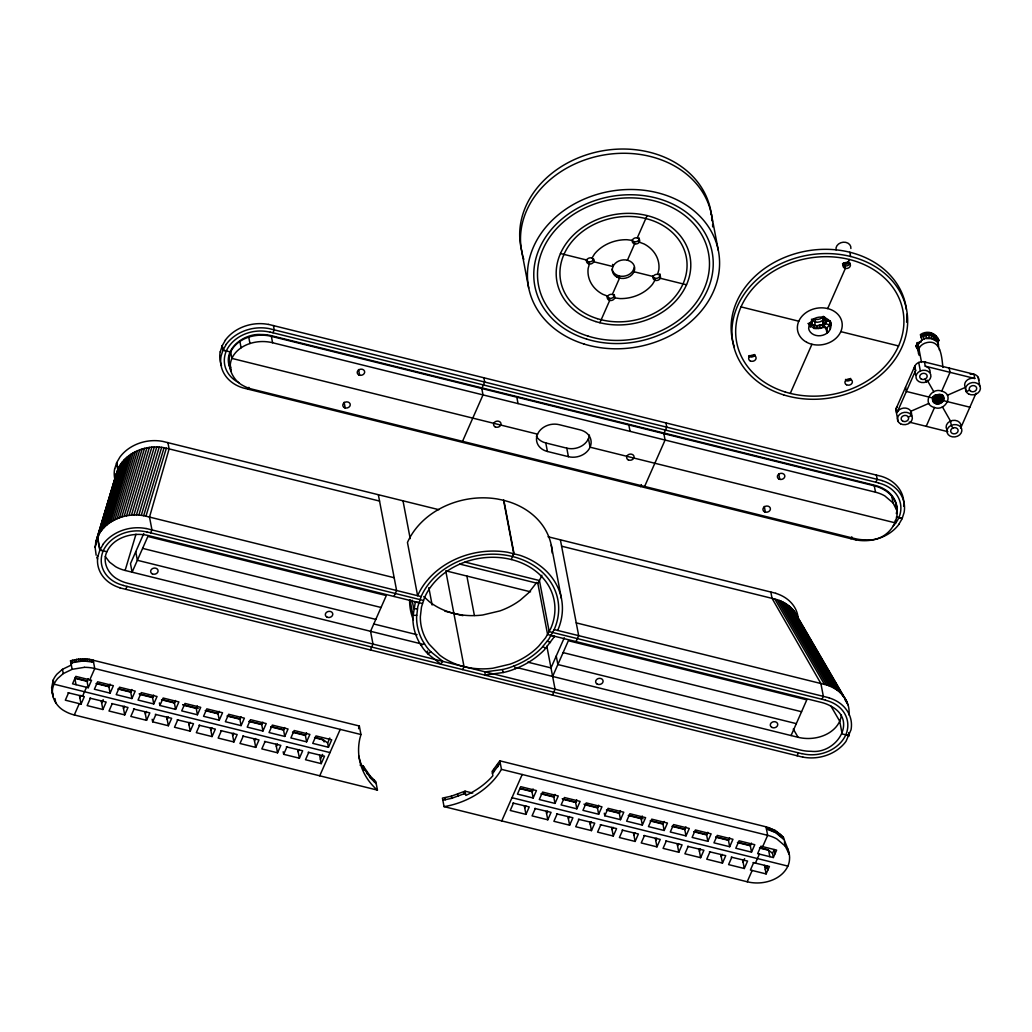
<?xml version="1.0" encoding="UTF-8"?>
<svg xmlns="http://www.w3.org/2000/svg" width="1032" height="1032" viewBox="0 0 1032 1032"><rect width="100%" height="100%" fill="white"/><g stroke="black" fill="none" stroke-linecap="round" stroke-linejoin="round"><path stroke-width="1.5" d="M410.543 602.585L410.594 601.604M96.144 555.216L95.112 547.231L96.053 541.103L117.932 469.005C126.188 451.461 148.156 443.708 166.345 448.211L379.544 501.062M848.91 714.918C850.845 700.096 838.268 687.299 824.452 684.397L576.243 622.864M938.694 347.023L937.637 341.721L938.862 340.65C936.592 334.549 928.994 332.407 923.356 335.013L923.833 339.36M920.596 335.671L923.214 334.278M926.052 334.162L926.401 338.56L931.69 338.651L936.024 340.947L935.431 337.851L936.205 336.677A10.346 8.45 -10.8 0 0 920.389 334.6L922.079 340.367M896.318 513.575C899.066 503.668 892.628 493.554 884.011 488.962A36.881 30.134 -10.8 0 0 874.556 485.221L271.622 335.748A36.881 30.134 -10.8 0 0 261.057 334.523C243.268 333.065 220.719 350.661 230.781 369.443M114.733 468.799L116.719 462.62L119.867 457.163A37.913 30.986 -10.8 0 1 162.811 441.412L438.91 509.692M116.719 462.62L117.932 469.005L95.718 543.683M98.001 555.938L99.988 549.772L103.136 544.316M220.28 351.822L222.254 345.643L225.402 340.199M358.581 728.695L359.33 725.999L89.062 659.229L78.6 659.061L70.511 660.79L72.137 669.317L63.262 673.599L57.753 678.437A26.548 21.698 -10.8 0 0 54.064 684.19C49.175 694.42 55.547 706.443 65.055 711.293A36.146 29.541 -10.8 0 0 74.304 714.957L377.441 790.112L375.816 781.585L370.191 776.051L363.174 765.912L360.091 765.151M359.33 725.999L360.955 734.526L359.846 738.564A75.968 62.075 -10.8 0 0 375.777 788.68L377.441 790.112M415.38 601.759L412.865 617.123A75.22 61.468 -10.8 0 0 419.572 642.884L421.056 645.219A56.154 45.885 -10.8 0 0 427.906 653.875L440.587 663.976L442.896 661.409L430.886 651.824A53.329 43.576 -10.8 0 1 424.397 643.607L422.978 641.401A71.453 58.398 -10.8 0 1 416.606 616.917L417.805 606.648L421.12 596.586A71.453 58.398 -10.8 0 1 512.569 556.532L514.026 553.591L503.874 500.352L497.527 499.024A75.22 61.468 -10.8 0 0 407.459 542.471L417.612 595.709A75.22 61.468 -10.8 0 1 507.68 552.262L519.883 555.293A75.22 61.468 -10.8 0 1 557.667 630.436M657.59 274.357L658.842 269.791A35.733 29.193 -10.8 0 0 644.136 243.978L639.234 242.12L638.821 239.992M830.941 324.203A11.365 9.288 -10.8 0 0 812.623 319.662L809.217 323.803L808.662 328.653A11.365 9.288 -10.8 0 0 826.98 333.194C830.799 330.562 831.869 325.596 830.399 321.365M943.648 398.223C942.01 391.696 930.064 395.179 933.005 401.564C936.759 407.343 946.834 401.758 943.093 395.385M95.563 543.167L116.435 473.12M95.112 547.231L96.466 542.703M98.285 536.653L101.459 526.075M102.361 523.056L104.632 515.51M105.535 512.478L107.792 504.932M109.611 498.882L110.966 494.354M422.436 603.514L148.544 535.608A36.881 30.134 -10.8 0 0 137.966 534.395C125.723 534.499 112.294 540.058 106.889 551.694L99.807 550.159L97.369 537.388L99.433 533.415L119.828 465.432M99.433 533.415L100.697 531.545L121.079 463.562M100.697 531.545L102.065 529.777L122.447 461.781M102.065 529.777L103.561 528.074L123.943 460.091M103.561 528.074L105.174 526.449L125.569 458.466M105.174 526.449L106.915 524.914L127.31 456.931M106.915 524.914L108.773 523.469L129.168 455.486M108.773 523.469L110.734 522.115L131.116 454.132M110.734 522.115L112.785 520.876L133.167 452.88M112.785 520.876L114.913 519.728L135.308 451.745M114.913 519.728L117.132 518.709L137.514 450.713M117.132 518.709L119.415 517.793L139.797 449.81M119.415 517.793L121.75 517.006L142.132 449.023M121.75 517.006L124.137 516.335L144.519 448.352M124.137 516.335L126.549 515.794L146.944 447.811M126.549 515.794L129 515.394L149.395 447.411M129 515.394L131.464 515.11L151.859 447.127M131.464 515.11L133.941 514.968L154.323 446.985M133.941 514.968L136.405 514.955L156.787 446.959M136.405 514.955L138.856 515.071L159.238 447.088M138.856 515.071L141.281 515.316L161.663 447.333M421.817 644.007L125.117 570.451L135.979 534.189M141.281 515.316L143.667 515.703L164.062 447.72M143.667 515.703L145.951 516.193L166.345 448.211M928.877 333.917L929.084 338.315M71.337 665.021L62.475 669.304L56.953 674.154A26.548 21.698 -10.8 0 0 53.277 679.907L51.6 687.764L53.032 696.806M106.889 551.694C101.871 562.169 108.36 574.502 118.087 579.481A36.881 30.134 -10.8 0 0 127.555 583.222L800.51 750.058A36.881 30.134 -10.8 0 0 811.075 751.283C836.268 754.353 858.482 720.491 830.953 706.185A36.881 30.134 -10.8 0 0 821.498 702.444L547.605 634.538L537.853 583.428L540.91 577.585A67.699 55.315 -10.8 0 0 541.89 575.237M230.678 352.002C226.292 363.986 231.233 379.479 242.868 385.504A36.146 29.541 -10.8 0 0 252.118 389.154L855.038 538.627A36.146 29.541 -10.8 0 0 865.371 539.826C894.37 542.961 910.366 504.532 883.534 489.465A36.146 29.541 -10.8 0 0 874.285 485.814L271.364 336.342A36.146 29.541 -10.8 0 0 261.031 335.155C251.215 335.271 240.998 338.754 234.367 346.262A26.548 21.698 -10.8 0 0 230.678 352.002L231.89 358.401L537.556 434.175A16.925 13.829 -10.8 0 1 559.215 424.681L580.216 429.892A16.925 13.829 -10.8 0 1 590.072 447.191L895.737 522.966L895.247 520.412M898.975 524.127L902.123 518.683L904.097 512.504A37.913 30.986 -10.8 0 0 882.141 480.654M511.253 559.512A67.699 55.315 -10.8 0 1 550.662 628.694L545.606 637.763L538.781 646.084A67.699 55.315 -10.8 0 1 510.066 664.157L492.87 668.233A67.699 55.315 -10.8 0 1 439.606 655.023L429.041 644.071A67.699 55.315 -10.8 0 1 420.347 616.71L421.482 606.997L424.616 597.451A67.699 55.315 -10.8 0 1 511.253 559.512L513.73 553.526L503.564 500.275M810.365 327.183L811.32 324.383L816.789 325.751L822.556 324.59L823.678 327.428L818.015 328.679M68.602 692.743L65.326 700.186L81.051 704.082L84.327 696.639L67.983 692.73M143.758 533.557L130.484 563.665L132.109 572.192L147.86 536.472L386.303 595.58L370.553 631.3L372.991 644.071L370.372 650.031M125.711 589.375L127.026 586.395M150.633 532.835L151.949 529.855L149.511 517.084L169.119 448.894L167.894 442.509M79.825 697.697L80.844 695.387M88.262 687.712L91.538 680.282L75.813 676.373L72.537 683.816L88.262 687.712L87.049 681.326L88.21 678.682M74.304 714.957L79.283 703.643M82.56 696.213L86.495 687.273M89.784 679.843L94.763 668.53L93.125 660.016M90.429 698.161L87.152 705.604L102.877 709.5L106.167 702.057L89.823 698.148M101.665 703.114L103.2 699.632M110.102 693.13L113.378 685.687L97.653 681.791L94.376 689.234L110.102 693.13L108.876 686.744L110.05 684.1M248.015 389.322L248.88 387.335M272.938 332.768L274.241 329.801L273.428 325.531M112.269 703.566L108.992 711.009L124.717 714.905L127.994 707.475L111.65 703.553M123.505 708.52L124.524 706.211M131.928 698.548L135.218 691.105L119.48 687.209L116.203 694.639L131.928 698.548L130.716 692.149L131.877 689.505M134.108 708.984L130.819 716.427L146.557 720.323L149.834 712.88L133.489 708.971M145.331 713.938L146.428 711.448M153.768 703.953L157.045 696.51L141.32 692.614L138.043 700.057L153.768 703.953L152.543 697.567L153.639 695.091M155.329 714.376L171.66 718.298L168.384 725.741L152.659 721.832L155.935 714.402M159.87 705.475L163.159 698.032L178.884 701.928L175.608 709.371L159.87 705.475L159.392 702.908M167.171 719.343L168.255 716.866M175.608 709.371L174.382 702.986L175.479 700.496M177.775 719.807L174.498 727.25L190.223 731.146L193.5 723.703L177.156 719.794M188.998 724.761L190.094 722.284M197.435 714.776L200.711 707.346L184.986 703.437L181.709 710.88L197.435 714.776L196.222 708.391L197.305 705.914M199.602 725.225L196.325 732.668L212.05 736.564L215.34 729.121L198.995 725.212M210.838 730.179L211.934 727.689M219.274 720.194L222.551 712.751L206.826 708.855L203.549 716.298L219.274 720.194L218.049 713.809L219.145 711.319M221.441 730.63L218.165 738.073L233.89 741.969L237.166 734.539L220.822 730.617M232.677 735.584L233.761 733.107M241.101 725.612L244.391 718.169L228.653 714.273L225.376 721.703L241.101 725.612L239.888 719.214L240.985 716.737M243.281 736.048L239.992 743.492L255.73 747.387L259.006 739.944L242.662 736.035M254.504 741.002L255.601 738.525M262.941 731.017L266.217 723.574L250.492 719.678L247.216 727.121L262.941 731.017L261.715 724.632L262.812 722.155M265.108 741.466L261.831 748.897L277.556 752.805L280.833 745.362L264.502 741.44M276.344 746.407L277.44 743.93M284.78 736.435L288.057 728.992L272.332 725.096L269.042 732.539L284.78 736.435L283.555 730.05L284.651 727.56M286.328 746.858L302.673 750.767L299.396 758.21L283.671 754.315L286.948 746.871M298.171 751.825L299.19 749.516M306.607 741.84L309.884 734.41L294.159 730.501L290.882 737.944L306.607 741.84L305.395 735.455L306.556 732.81M308.787 752.289L305.498 759.733L321.223 763.628L324.512 756.185L308.168 752.276M482.06 387.916L484.679 381.969L483.866 377.699M320.41 759.371L322.603 754.405M328.447 747.258L331.724 739.815L315.998 735.919L312.722 743.363L328.447 747.258L327.634 743.001L329.814 738.035M393.979 596.457L396.611 590.51L378.331 494.676M462.542 441.322L483.015 394.895L481.789 388.509M319.739 775.806L340.212 729.379M599.876 322.719L609.718 300.402L609.319 298.274M612.337 294.442A3.767 3.07 -10.8 0 1 614.75 297.487L614.53 298.287A3.767 3.07 -10.8 0 1 609.718 300.402A3.767 3.07 -10.8 0 1 607.525 296.558L607.99 295.81A3.767 3.07 -10.8 0 1 612.337 294.442L619.561 278.072L619.148 275.944M627.43 260.219L634.641 243.849L634.241 241.72M637.273 237.902A3.767 3.07 -10.8 0 1 639.453 241.746L639.002 242.481A3.767 3.07 -10.8 0 1 634.641 243.849A3.767 3.07 -10.8 0 1 632.229 240.804L632.461 240.005A3.767 3.07 -10.8 0 1 637.273 237.902L647.103 215.585M462.71 669.613L464.026 666.646L445.747 570.812L530.564 591.839M564.272 637.802L550.998 667.91L527.7 662.144M552.623 676.437L568.361 640.717L806.805 699.838L791.067 735.545M640.511 486.614L641.388 484.64M664.118 433.053L666.749 427.093L665.937 422.836M552.442 695.168L555.061 689.208L546.857 646.238M576.05 641.594L578.681 635.648L560.389 539.813M644.613 486.459L665.085 440.032L663.86 433.646M501.745 820.917L522.205 774.49M513.51 803.038L510.234 810.481L525.959 814.377L529.235 806.934L512.891 803.025M524.733 807.992L525.752 805.669M533.17 798.007L536.447 790.577L520.721 786.668L517.445 794.111L533.17 798.007L531.957 791.621L533.118 788.977M535.337 808.456L532.061 815.886L547.786 819.795L551.075 812.352L534.731 808.443M546.573 813.397L547.592 811.087M555.01 803.425L558.286 795.982L542.561 792.086L539.284 799.529L555.01 803.425L553.784 797.039L554.958 794.395M557.177 813.861L553.9 821.304L569.625 825.2L572.902 817.77L556.558 813.848M568.413 818.815L569.432 816.506M576.836 808.83L580.126 801.4L564.388 797.504L561.111 804.934L576.836 808.83L575.624 802.444L576.785 799.8M579.017 819.279L575.727 826.722L591.465 830.618L594.742 823.175L578.397 819.266M590.24 824.233L591.259 821.911M598.676 814.248L601.953 806.805L586.228 802.909L582.951 810.352L598.676 814.248L597.451 807.863L598.625 805.218M790.28 393.385L811.926 344.275M827.677 308.568L845.376 268.397L844.898 265.83M848.007 262.438L849.323 259.458M600.843 824.697L597.567 832.127L613.292 836.036L616.568 828.593L600.237 824.671M604.778 815.757L608.067 808.327L623.792 812.223L620.516 819.666L604.778 815.757L604.301 813.203M612.079 829.638L613.098 827.329M620.516 819.666L619.29 813.268L620.451 810.623M622.683 830.102L619.406 837.545L635.132 841.441L638.408 833.998L622.064 830.089M633.906 835.056L634.925 832.734M642.343 825.071L645.619 817.641L629.894 813.732L626.618 821.175L642.343 825.071L641.13 818.686L642.291 816.041M644.51 835.52L641.233 842.951L656.958 846.859L660.248 839.416L643.904 835.507M655.746 840.461L656.765 838.152M664.182 830.489L667.459 823.046L651.734 819.15L648.457 826.593L664.182 830.489L662.957 824.104L664.131 821.459M666.349 840.925L663.073 848.369L678.798 852.264L682.075 844.834L665.73 840.912M677.585 845.879L678.604 843.57M686.009 835.894L689.299 828.464L673.561 824.568L670.284 831.998L686.009 835.894L684.797 829.509L685.957 826.864M688.189 846.343L684.9 853.787L700.638 857.682L703.914 850.239L687.57 846.33M699.412 851.297L700.431 848.975M707.849 841.312L711.125 833.869L695.4 829.973L692.124 837.416L707.849 841.312L706.623 834.927L707.797 832.282M897.079 412.503L915.629 370.411L914.816 366.154L896.266 408.246L897.079 412.503A7.521 6.14 -10.8 0 1 905.761 408.104A7.521 6.14 -10.8 0 1 911.514 414.374M710.016 851.761L706.739 859.192L722.464 863.1L725.741 855.657L709.41 851.735M850.948 538.781L851.813 536.808M875.871 482.241L877.187 479.261L876.374 475.004M721.252 856.702L722.271 854.393M729.688 846.73L732.965 839.287L717.24 835.391L713.951 842.822L729.688 846.73L728.463 840.332L729.624 837.687M731.856 857.166L728.579 864.61L744.304 868.505L747.581 861.062L731.237 857.153M926.207 426.319L934.502 407.511C945.222 411.807 954.832 394.25 941.713 391.141C930.993 386.845 921.383 404.415 934.502 407.511M941.713 391.141L950.008 372.333L949.195 368.076M743.079 862.12L744.614 858.65M751.515 852.135L754.792 844.705L739.067 840.796L735.79 848.24L751.515 852.135L750.303 845.75L751.464 843.105M797.091 755.811L798.407 752.844M822.027 699.27L823.33 696.29L820.892 683.519L772.052 598.367L770.827 591.981M753.695 862.584L750.406 870.028L766.131 873.923L769.421 866.48L753.076 862.571M472.733 793.066L465.032 791.157L451.332 796.175L442.431 798.097L444.044 806.611L747.194 881.767L752.173 870.453M755.45 863.023L759.384 854.096M762.674 846.653L767.653 835.339L766.041 826.826L499.836 760.829L492.07 771.446L492.883 775.716L490.677 778.167A75.968 62.075 -10.8 0 1 470.437 793.208L465.845 795.414L465.032 791.157M765.318 869.666L766.969 865.938L767.782 870.195M773.355 857.553L776.632 850.11L760.907 846.214L757.63 853.658L773.355 857.553L772.542 853.296L774.181 849.568L774.993 853.838M960.598 428.241L976.053 393.179M802.973 757.114A37.913 30.986 -10.8 0 0 845.995 741.389L851.039 729.727A37.913 30.986 -10.8 0 0 829.083 697.877M916.106 346.726L917.358 345.772L918.132 347.849L917.28 348.803L915.964 345.991L916.984 343.85M512.569 556.532A71.453 58.398 -10.8 0 1 554.171 629.572L548.831 639.13L541.632 647.915A71.453 58.398 -10.8 0 1 517.058 664.724L514.155 665.859A53.329 43.576 -10.8 0 1 502.416 669.562L485.156 671.884L484.963 674.98L503.19 672.529A56.154 45.885 -10.8 0 0 515.548 668.646L518.606 667.446A75.22 61.468 -10.8 0 0 544.47 649.747L554.661 636.293M934.128 335.219L934.063 339.554M766.041 826.826L775.29 830.489L783.585 837.571C785.494 844.898 790.447 851.71 789.493 859.837A26.548 21.698 -10.8 0 1 787.88 866.106C782.604 877.458 769.472 882.863 757.527 882.966A36.146 29.541 -10.8 0 1 747.194 881.767M591.968 258.09L594.587 253.872A35.733 29.193 -10.8 0 1 626.927 239.708L632.345 240.404M536.782 582.383L528.629 592.845L520.257 600.147A67.699 55.315 -10.8 0 1 499.914 610.918L482.718 614.995A67.699 55.315 -10.8 0 1 429.454 601.785L423.765 596.586M492.47 773.587L500.236 762.958L499.836 760.829M500.236 762.958L501.462 769.356L499.14 773.097A75.968 62.075 -10.8 0 1 446.508 806.211L444.044 806.611M919.718 342.405L918.106 344.365L917.577 348.932A10.72 8.759 -10.8 0 0 918.39 351.086M226.214 344.456L222.899 350.3L221.093 356.079A37.913 30.986 -10.8 0 0 243.049 387.929L856.005 539.968M937.701 338.573L936.85 339.644L938.23 344.804M813.9 318.669L812.378 320.526L812.016 323.558L809.243 324.113M823.355 316.295L821.846 317.882A7.108 5.805 -10.8 0 1 813.255 318.656M826.98 333.194L826.168 328.924L823.472 326.396L825.897 322.719L825.045 317.366L825.987 321.597L825.948 320.771L828.735 320.217M826.168 328.924L829.56 324.783L830.167 320.771L825.858 321.623M938.591 344.74A10.72 8.759 -10.8 0 0 921.318 340.444L918.106 344.365L921.55 362.438M941.674 402.686L941.274 400.558L943.287 397.307L943.687 399.436M272.59 342.74A36.146 29.541 -10.8 0 0 262.257 341.54C252.427 341.657 242.21 345.152 235.58 352.647A26.548 21.698 -10.8 0 0 230.278 364.657L230.858 371.017M430.886 651.824L427.906 653.875L427.364 651.024M936.14 403.796L934.502 395.269L940.036 394.172L941.274 400.558M421.056 645.219L424.397 643.607M442.818 800.226L451.732 798.304L465.432 793.286M923.356 335.013L920.763 336.161L920.957 337.58C926.143 333.555 935.805 334.678 937.637 341.721M928.748 403.435L910.882 411.252L911.695 415.509L908.289 417.005M947.466 395.23L965.333 387.4A7.521 6.14 -10.8 0 1 966.674 380.537A7.521 6.14 -10.8 0 1 974.763 378.473L973.95 374.216L924.44 361.935L925.253 366.192A7.521 6.14 -10.8 0 1 930.077 372.281M969.551 390.173L966.146 391.67L965.604 388.819M822.607 324.809L816.841 325.957L811.358 324.603M922.879 334.355C927.6 331.801 937.069 333.349 938.862 340.65M72.137 669.317L84.431 667.33M70.937 662.892L83.205 660.944L93.538 662.144M807.94 323.532L812.12 322.706L811.578 319.868M921.395 341.863L916.79 342.792L917.577 348.932M930.735 333.646L928.129 333.31L933.986 334.484M416.709 615.291L412.981 615.369L410.001 599.747M935.069 335.929L936.063 335.942M417.431 608.867L413.729 608.674L412.103 600.147M937.275 339.799L938.72 339.915M936.488 337.735L937.559 337.838M586.137 259.509A3.767 3.07 -10.8 0 0 588.511 261.754L589.466 261.87A3.767 3.07 -10.8 0 0 593.542 258.839M560.466 253.524L586.731 260.038A3.767 3.07 -10.8 0 0 588.924 263.882L589.865 263.999A3.767 3.07 -10.8 0 0 593.735 261.767L612.995 266.54L612.582 264.411M815.719 328.64L813.448 328.344L815.409 322.01L814.88 319.275M415.264 602.159L418.902 602.636M229.981 351.835L222.899 350.3L222.086 346.043M896.382 517.045L902.303 518.283M830.915 706.056L839.726 721.2L842.151 733.971L849.233 735.506L848.691 732.668M268.385 324.358L881.367 476.32A37.913 30.986 -10.8 0 1 903.671 506.209M146.105 528.474L421.12 596.586M802.935 757.191L119.918 587.866M686.512 284.767L660.261 278.266A3.767 3.07 -10.8 0 0 658.068 274.422L657.113 274.293A3.767 3.07 -10.8 0 0 653.256 276.524L633.996 271.751L633.596 269.623M741.028 306.891L798.794 321.21M840.809 331.633L898.575 345.952M925.253 366.192L974.763 378.473M932.864 398.03L906.354 391.45L905.541 387.193M969.874 407.201L943.364 400.635L942.216 394.663M909.192 422.101L947.879 431.698M270.216 332.098L878.58 482.912M896.769 510.35L893.054 502.945L884.759 495.863A36.146 29.541 -10.8 0 0 875.51 492.2L272.59 342.74L271.364 336.342M536.369 436.265A16.925 13.829 -10.8 0 0 545.786 442.947L566.787 448.159A16.925 13.829 -10.8 0 0 589.44 435.078M537.556 434.175A16.925 13.829 -10.8 0 0 547.412 451.474L568.413 456.673A16.925 13.829 -10.8 0 0 590.072 447.191L588.446 438.677M548.069 536.756L775.832 593.284M561.614 546.199L774.813 599.05C784.655 601.437 793.995 607.951 797.736 617.639M464.942 562.053L539.452 580.526L549.205 631.636L825.523 700.135M459.627 564.04L537.853 583.428M145.951 516.193L394.172 577.727M554.171 629.572L829.122 697.8M147.137 531.97L423.455 600.469M444.869 611.176L462.878 615.64M142.609 548.379L381.053 607.487M563.124 652.624L801.567 711.732M375.803 619.394L137.359 560.286L135.734 551.759M796.317 723.638L557.873 664.531L556.248 656.017M373.597 623.934L417.083 634.719M516.89 667.575L798.071 737.287A36.881 30.134 -10.8 0 0 808.637 738.499C818.711 738.37 829.16 734.771 835.946 727.096A27.309 22.317 -10.8 0 0 841.377 714.776M123.517 585.531L801.903 753.708M779.973 836.178L783.069 836.939M360.955 734.526L94.763 668.53A36.146 29.541 -10.8 0 0 84.431 667.33M501.462 769.356L767.653 835.339A36.146 29.541 -10.8 0 1 776.903 839.003L785.197 846.085L788.912 853.49M75.31 678.037L87.759 681.12M97.085 683.442L109.534 686.525M118.874 688.834L131.322 691.93M139.088 693.852L153.097 697.322M162.424 699.632L174.872 702.727M182.651 704.65L198.209 708.507M205.987 710.442L218.436 713.525M227.762 715.834L240.211 718.917M249.55 721.239L261.986 724.322M271.326 726.631L283.774 729.714M293.101 732.036L305.549 735.119M314.889 737.428L322.668 739.364L324.125 741.918M520.218 788.332L532.667 791.415M541.994 793.737L554.442 796.82M562.221 798.742L576.23 802.212M583.996 804.147L598.005 807.617M607.332 809.927L619.78 813.023M629.12 815.332L643.117 818.802M650.895 820.724L663.344 823.82M672.671 826.129L685.119 829.212M694.459 831.534L706.894 834.617M716.234 836.926L728.682 840.009M738.009 842.331L750.457 845.414M759.797 847.723L767.576 849.659M87.049 681.326L74.82 678.295L76.033 684.68M96.015 683.545L108.876 686.744M117.841 688.963L130.716 692.149M139.681 694.381L152.543 697.567M161.521 699.786L174.382 702.986M183.348 705.204L196.222 708.391M205.187 710.609L218.049 713.809M227.014 716.027L239.888 719.214M248.854 721.445L261.715 724.632M270.694 726.851L283.555 730.05M292.52 732.269L305.395 735.455M314.554 737.725L323.726 739.996L327.634 743.001M519.728 788.59L531.957 791.621M540.923 793.84L553.784 797.039M562.75 799.258L575.624 802.444M584.589 804.676L597.451 807.863M606.429 810.081L619.29 813.268M628.256 815.499L641.13 818.686M650.096 820.904L662.957 824.104M671.922 826.322L684.797 829.509M693.762 831.74L706.623 834.927M715.602 837.146L728.463 840.332M737.428 842.563L750.303 845.75M759.462 848.02L768.634 850.291L772.542 853.296M329.982 752.586L54.064 684.19L53.277 679.907M511.975 797.71L787.88 866.106M766.441 828.954L775.69 832.618L783.985 839.661M882.179 480.577L269.197 328.615A37.913 30.986 -10.8 0 0 226.137 344.417M503.874 500.352L509.731 502.055A75.22 61.468 -10.8 0 1 552.223 553.1M898.717 517.613L902.123 518.683M226.472 350.97L223.067 349.9L222.254 345.643M845.659 734.836L849.065 735.906M103.394 550.83L99.988 549.772L97.55 536.988M607.758 296.184L602.843 294.326A35.733 29.193 -10.8 0 1 588.137 268.501L589.401 263.947L588.988 261.805M551.127 635.415L554.429 636.667M547.36 641.091L550.495 642.575M542.832 646.561L545.773 648.29M363.587 768.04L370.604 778.192L376.228 783.714M824.155 325.751L822.452 317.147L824.078 325.673L826.851 328.279L827.664 332.536M105.264 556.532L109.573 562.143L115.649 566.71A36.881 30.134 -10.8 0 0 125.117 570.451M794.859 612.195L846.562 701.115M793.608 610.518L847.375 702.986M792.228 608.919L843.234 696.639M844.834 699.386L848.033 704.895M790.706 607.409L840.345 692.756M789.067 605.99L838.706 691.324M787.313 604.662L836.952 690.008M785.442 603.436L835.082 688.783M783.482 602.327L833.121 687.66M781.418 601.321L831.057 686.667M779.263 600.443L828.902 685.777M777.044 599.682L826.684 685.016M774.813 599.05L824.452 684.397M793.273 729.018L798.071 737.287M927.2 380.176L933.857 391.85M942.371 406.802L950.498 421.069L951.311 425.339A7.521 6.14 -10.8 0 0 950.059 436.072A7.521 6.14 -10.8 0 0 961.85 430.912A7.521 6.14 -10.8 0 0 951.311 425.339L952.859 428.048A3.767 3.07 -10.8 0 1 958.122 430.834A3.767 3.07 -10.8 0 1 952.226 433.414A3.767 3.07 -10.8 0 1 952.859 428.048M924.995 379.131L926.543 381.84M915.964 345.991L917.138 348.068M765.989 868.234L764.506 865.397L766.131 873.923M70.511 660.79L71.982 663.615M514.155 665.859L515.548 668.646M362.064 766.337L363.986 770.169L363.174 765.912M96.789 557.138L97.601 559.009M230.742 367.702L229.646 364.631M942.926 367.418C941.764 358.194 941.326 339.554 927.149 342.508A10.72 8.759 -10.8 0 0 919.202 355.343M52.232 692.524L52.722 694.072M502.416 669.562L503.19 672.529M895.557 503.951L896.189 508.712M788.113 849.194L788.758 853.954M820.337 328.473L819.743 325.48M374.152 780.166L374.564 782.295M370.191 776.051L370.604 778.192M366.708 771.652L367.121 773.781M363.716 766.982L364.128 769.111M91.113 659.564L91.526 661.693M89.062 659.229L89.474 661.357M86.985 658.984L87.41 661.112M84.895 658.842L85.308 660.983M82.792 658.816L83.205 660.944M80.689 658.893L81.102 661.022M78.6 659.061L79.013 661.189M76.523 659.345L76.948 661.473M74.485 659.732L74.897 661.86M72.472 660.209L72.885 662.338M941.287 394.495L942.68 401.745M938.798 394.882L940.436 403.409M937.391 395.32L939.03 403.847M935.934 395.462L937.572 403.976M933.483 396.198L934.85 403.306M932.696 396.868L933.779 402.545M932.464 398.726L933.005 401.564M978.143 377.183L979.768 385.697M931.496 333.53L931.69 338.651M918.725 362.451L920.351 370.978A7.521 6.14 -10.8 0 0 919.099 381.711A7.521 6.14 -10.8 0 0 930.89 376.538A7.521 6.14 -10.8 0 0 920.351 370.978M898.085 421.482L896.46 412.955A7.521 6.14 -10.8 0 1 897.182 406.763M849.813 252.234L850.626 256.491M891.829 496.547L893.054 502.945M874.285 485.814L875.51 492.2M830.167 320.771L830.979 325.028M830.373 329.04L829.56 324.783L825.6 323.803L824.246 316.708M823.472 326.396L822.375 320.617A7.108 5.805 -10.8 0 1 811.449 319.198M816.789 325.751L816.841 328.782M778.708 473.688L779.792 479.364M711.371 214.024L718.272 250.221M764.286 506.428L765.37 512.104M659.848 276.137L660.261 278.266A3.767 3.07 -10.8 0 1 655.449 280.369L654.585 280.046A3.767 3.07 -10.8 0 1 653.256 276.524M768.634 850.291L769.846 856.689M654.611 278.072L655.01 280.214L652.392 284.432A35.733 29.193 -10.8 0 1 620.064 298.596L614.646 297.887L614.233 295.758M742.679 859.991L744.304 868.505M720.839 854.573L722.464 863.1M628.836 424.965L630.062 431.35M593.323 259.638L593.735 261.767A3.767 3.07 -10.8 0 0 592.407 258.258L591.542 257.923A3.767 3.07 -10.8 0 0 586.731 260.038M588.511 261.754L588.924 263.882M699.012 849.168L700.638 857.682M677.173 843.75L678.798 852.264M655.333 838.332L656.958 846.859M566.787 448.159L568.413 456.673M633.506 832.927L635.132 841.441M521.805 251.873L528.707 288.07M545.786 442.947L547.412 451.474M611.666 827.509L613.292 836.036M551.256 545.115L561.408 598.354M516.813 397.191L518.038 403.577M589.84 822.104L591.465 830.618M568 816.686L569.625 825.2M546.16 811.268L547.786 819.795M524.333 805.863L525.959 814.377M466.877 576.05L474.398 615.485M428.822 587.659L432.137 605.01M402.996 500.791L410.207 538.652M358.555 369.533L359.639 375.209M344.133 402.261L345.217 407.95M248.751 337.129L249.963 343.514M319.598 755.102L321.223 763.628M239.875 341.411L241.088 347.797M297.771 749.696L299.396 758.21M283.181 751.76L283.671 754.315M275.931 744.278L277.556 752.805M254.104 738.873L255.73 747.387M232.265 733.455L233.89 741.969M210.425 728.037L212.05 736.564M188.598 722.632L190.223 731.146M166.758 717.214L168.384 725.741M116.539 463.007L117.764 469.405M152.168 719.278L152.659 721.832M144.931 711.809L146.557 720.323M123.092 706.391L124.717 714.905M101.252 700.973L102.877 709.5M79.425 695.568L81.051 704.082M784.397 841.789L785.197 846.085M782.462 836.217L782.862 838.345M781.237 834.94L781.637 837.055M779.895 833.714L780.295 835.843M778.451 832.566L778.85 834.682M776.915 831.482L777.315 833.611M775.29 830.489L775.69 832.618M773.574 829.573L773.974 831.702M771.781 828.748L772.181 830.876M769.924 828.012L770.323 830.141M768.014 827.367L768.401 829.496M497.527 764.583L497.927 766.699M493.928 769.369L494.328 771.497M463.742 791.776L464.142 793.905M457.64 794.188L458.027 796.317M451.332 796.175L451.732 798.304M444.882 797.697L445.282 799.826M62.475 669.304L63.262 673.599M54.954 698.535L55.754 702.818M939.404 348.997L939.455 350.145M917.848 346.649L917.938 348.855M850.884 379.453A3.767 3.07 -10.8 0 1 845.672 380.498M755.063 354.84A3.767 3.07 -10.8 0 1 748.677 356.117M849.929 262.928A3.767 3.07 -10.8 0 1 846.33 265.946A3.767 3.07 -10.8 0 1 842.512 263.599M836.062 249.847A7.521 6.14 -10.8 0 1 843.183 242.21A7.521 6.14 -10.8 0 1 850.884 248.519M848.923 262.76A3.767 3.07 -10.8 0 1 843.712 263.805M848.717 261.702A3.767 3.07 -10.8 0 1 843.505 262.747M754.405 354.518A3.767 3.07 -10.8 0 1 749.18 355.563M850.691 378.396A3.767 3.07 -10.8 0 1 845.466 379.428M906.806 314.244A88.378 72.227 -10.8 0 1 906.612 322.178M734.397 347.075A88.378 72.227 -10.8 0 1 802.664 251.795A88.378 72.227 -10.8 0 1 906.418 309.523M823.02 327.028A11.365 9.288 -10.8 0 1 809.63 325.299M607.216 296.777A3.767 3.07 -10.8 0 0 610.75 298.377A3.767 3.07 -10.8 0 0 614.13 296.158L614.35 295.358A3.767 3.07 -10.8 0 0 614.311 294.559M660.067 275.338A3.767 3.07 -10.8 0 1 655.036 278.24L654.172 277.918A3.767 3.07 -10.8 0 1 652.663 275.995M659.758 273.777A3.767 3.07 -10.8 0 1 660.041 274.525M639.234 238.005A3.767 3.07 -10.8 0 1 639.053 239.618L638.589 240.353A3.767 3.07 -10.8 0 1 632.152 240.237M634.254 267.224A11.287 9.224 -10.8 0 1 623.47 276.266A11.287 9.224 -10.8 0 1 612.028 269.223M711.654 217.442A96.66 78.987 -10.8 0 1 711.809 220.022M522.231 252.634A96.66 78.987 -10.8 0 1 599.979 151.304A96.66 78.987 -10.8 0 1 711.383 214.862M522.695 255.639A96.66 78.987 -10.8 0 1 603.127 155.11A96.66 78.987 -10.8 0 1 712.467 221.699M712.622 224.292A96.66 78.987 -10.8 0 1 712.673 226.885M523.805 259.367A96.66 78.987 -10.8 0 1 523.043 256.891M970.106 374.139A7.521 6.14 -10.8 0 1 978.775 380.305M914.442 369.366A7.521 6.14 -10.8 0 1 917.861 362.89A7.521 6.14 -10.8 0 1 926.168 362.593M915.823 375.132A7.521 6.14 -10.8 0 1 915.629 370.411M946.783 429.493A7.521 6.14 -10.8 0 1 952.368 420.488A7.521 6.14 -10.8 0 1 961.037 426.642M362.077 766.337A75.968 62.075 -10.8 0 1 358.788 756.005M825.471 700.251A34.12 27.877 -10.8 0 1 845.814 734.874A34.12 27.877 -10.8 0 1 801.967 753.592M147.086 532.073A34.12 27.877 -10.8 0 0 103.239 550.791A34.12 27.877 -10.8 0 0 123.569 585.415M119.97 587.788A37.913 30.986 -10.8 0 1 97.911 555.938M103.045 544.277A37.913 30.986 -10.8 0 1 146.08 528.552M114.784 478.887A37.913 30.986 -10.8 0 1 114.642 468.786M775.793 593.361A37.913 30.986 -10.8 0 1 798.239 619.123M413.355 619.755A75.22 61.468 -10.8 0 1 409.614 600.082M878.529 483.028A34.12 27.877 -10.8 0 1 898.872 517.651A34.12 27.877 -10.8 0 1 893.273 525.843M270.165 332.214A34.12 27.877 -10.8 0 0 226.318 350.932A34.12 27.877 -10.8 0 0 238.779 382.653M899.053 524.166A37.913 30.986 -10.8 0 1 856.031 539.891M221.493 365.792A37.913 30.986 -10.8 0 1 220.19 351.822M225.324 340.16A37.913 30.986 -10.8 0 1 268.346 324.435M844.524 268.062A3.767 3.07 -10.8 0 0 850.42 265.482A3.767 3.07 -10.8 0 0 845.144 262.696A3.767 3.07 -10.8 0 0 844.524 268.062M846.485 384.755A3.767 3.07 -10.8 0 0 852.38 382.175A3.767 3.07 -10.8 0 0 847.104 379.389A3.767 3.07 -10.8 0 0 846.485 384.755M750.199 360.89A3.767 3.07 -10.8 0 0 756.095 358.31A3.767 3.07 -10.8 0 0 750.819 355.524A3.767 3.07 -10.8 0 0 750.199 360.89M785.197 391.967A84.624 69.144 -10.8 0 0 903.503 314.321A84.624 69.144 -10.8 0 0 770.698 272.99A84.624 69.144 -10.8 0 0 785.197 391.967M783.649 394.882A88.378 72.227 -10.8 0 0 907.231 313.78A88.378 72.227 -10.8 0 0 768.518 270.603A88.378 72.227 -10.8 0 0 783.649 394.882M806.766 342.327A22.562 18.434 -10.8 0 0 842.125 326.834A22.562 18.434 -10.8 0 0 810.507 310.116A22.562 18.434 -10.8 0 0 806.766 342.327M595.812 321.584A67.699 55.315 -10.8 0 0 690.46 259.471A67.699 55.315 -10.8 0 0 584.215 226.395A67.699 55.315 -10.8 0 0 595.812 321.584M597.347 318.669A63.932 52.245 -10.8 0 0 686.744 260.012A63.932 52.245 -10.8 0 0 586.395 228.769A63.932 52.245 -10.8 0 0 597.347 318.669M616.968 277.105A11.287 9.224 -10.8 0 0 634.654 269.352A11.287 9.224 -10.8 0 0 618.852 260.993A11.287 9.224 -10.8 0 0 616.968 277.105M588.124 336.148A86.507 70.679 -10.8 0 0 709.061 256.775A86.507 70.679 -10.8 0 0 573.302 214.527A86.507 70.679 -10.8 0 0 588.124 336.148M586.576 339.064A90.261 73.762 -10.8 0 0 712.789 256.246A90.261 73.762 -10.8 0 0 571.122 212.153A90.261 73.762 -10.8 0 0 586.576 339.064M583.97 344.004A96.66 78.987 -10.8 0 0 719.111 255.33A96.66 78.987 -10.8 0 0 567.407 208.116A96.66 78.987 -10.8 0 0 583.97 344.004M970.789 391.334A3.767 3.07 -10.8 0 0 976.685 388.754A3.767 3.07 -10.8 0 0 971.409 385.968A3.767 3.07 -10.8 0 0 970.789 391.334M968.609 393.979A7.521 6.14 -10.8 0 0 980.4 388.819A7.521 6.14 -10.8 0 0 969.861 383.246A7.521 6.14 -10.8 0 0 968.609 393.979M921.266 379.054A3.767 3.07 -10.8 0 0 927.162 376.474A3.767 3.07 -10.8 0 0 921.899 373.687A3.767 3.07 -10.8 0 0 921.266 379.054M902.716 421.146A3.767 3.07 -10.8 0 0 908.612 418.566A3.767 3.07 -10.8 0 0 903.335 415.78A3.767 3.07 -10.8 0 0 902.716 421.146M900.536 423.791A7.521 6.14 -10.8 0 0 912.327 418.631A7.521 6.14 -10.8 0 0 901.787 413.058A7.521 6.14 -10.8 0 0 900.536 423.791M771.846 727.405A3.767 3.07 -10.8 0 0 777.741 724.825A3.767 3.07 -10.8 0 0 772.478 722.039A3.767 3.07 -10.8 0 0 771.846 727.405M152.194 573.792A3.767 3.07 -10.8 0 0 158.089 571.212A3.767 3.07 -10.8 0 0 152.826 568.426A3.767 3.07 -10.8 0 0 152.194 573.792M326.886 617.072A3.767 3.07 -10.8 0 0 332.781 614.492A3.767 3.07 -10.8 0 0 327.518 611.705A3.767 3.07 -10.8 0 0 326.886 617.072M597.193 684.074A3.767 3.07 -10.8 0 0 603.088 681.494A3.767 3.07 -10.8 0 0 597.812 678.708A3.767 3.07 -10.8 0 0 597.193 684.074M764.506 511.782A3.767 3.07 -10.8 0 0 770.401 509.189A3.767 3.07 -10.8 0 0 765.125 506.402A3.767 3.07 -10.8 0 0 764.506 511.782M778.928 479.042A3.767 3.07 -10.8 0 0 784.823 476.462A3.767 3.07 -10.8 0 0 779.56 473.675A3.767 3.07 -10.8 0 0 778.928 479.042M344.353 407.614A3.767 3.07 -10.8 0 0 350.248 405.034A3.767 3.07 -10.8 0 0 344.972 402.248A3.767 3.07 -10.8 0 0 344.353 407.614M358.775 374.887A3.767 3.07 -10.8 0 0 364.67 372.307A3.767 3.07 -10.8 0 0 359.407 369.52A3.767 3.07 -10.8 0 0 358.775 374.887M628.165 459.82A3.767 3.07 -10.8 0 0 634.061 457.24A3.767 3.07 -10.8 0 0 628.785 454.454A3.767 3.07 -10.8 0 0 628.165 459.82M495.115 426.835A3.767 3.07 -10.8 0 0 501.01 424.255A3.767 3.07 -10.8 0 0 495.747 421.469A3.767 3.07 -10.8 0 0 495.115 426.835"/></g></svg>
